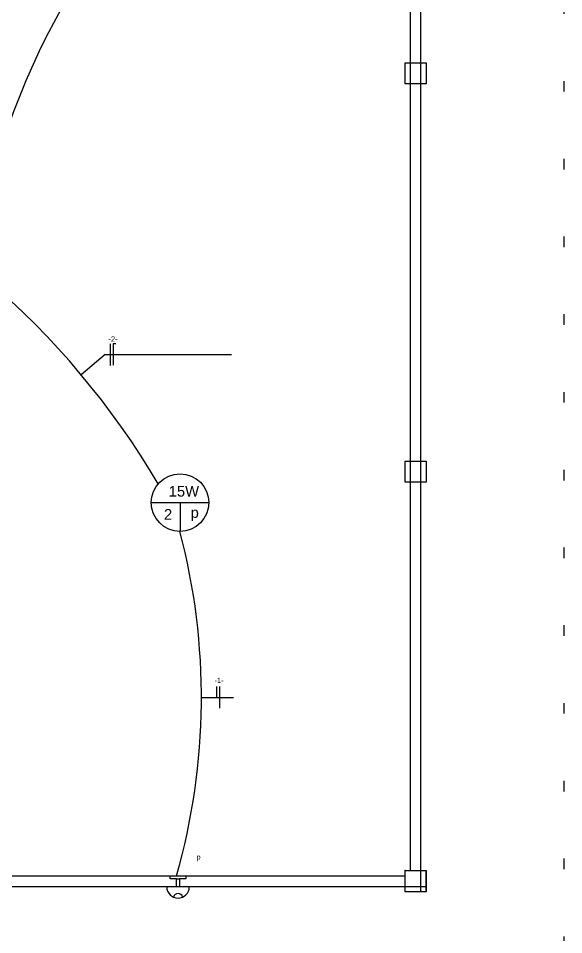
# Model space of a CAD drawing. Header units: millimetres. Extents: x 1264 to 2548, y 2013 to 4063.
# Drawn here: x 1282.6 to 1287.76, y 2020.99 to 2029.65 of the extents above; entities that cross this region are included whole.
import ezdxf

# ---------------------------------------------------------------- set-up
doc = ezdxf.new("R2010")
doc.units = ezdxf.units.MM
doc.linetypes.add('PONTO', pattern=[6.35, 0, -6.35])
for name, color, linetype in [('Auxiliar', 254, 'Continuous'), ('Paredes baixas', 251, 'Continuous'), ('Paredes Imaginárias', 254, 'PONTO'), ('Textos', 7, 'Continuous')]:
    doc.layers.add(name, color=color, linetype=linetype)
for name, color, linetype, true_color in [('Condutores', 7, 'Continuous', 0xae9bee), ('Eletrodutos', 7, 'Continuous', 0xff8a8a), ('Interruptores', 7, 'Continuous', 0xffff75), ('Pontos de luz', 7, 'Continuous', 0xffb3ff), ('Quadros', 7, 'Continuous', 0x8fffab)]:
    doc.layers.add(name, color=color, linetype=linetype, true_color=true_color)
doc.styles.get("Standard").update_dxf_attribs({"font": 'arial.ttf'})

# ---------------------------------------------------------------- blocks, each defined once
blk = doc.blocks.new('NEUTRO')
at = {"layer": 'Eletrodutos'}
for q in [(0, -0.1022), (0.0264, 0.1022)]:
    blk.add_line((0, 0.1022), q, dxfattribs=at)
blk = doc.blocks.new('FASE')
at = {"layer": 'Eletrodutos'}
blk.add_line((0, 0.1022), (0, -0.1022), dxfattribs=at)
blk = doc.blocks.new('RETORNO')
at = {"layer": 'Eletrodutos'}
blk.add_line((0, 0.0511), (0, -0.0511), dxfattribs=at)

msp = doc.modelspace()

# ---------------------------------------------------------------- hatches: boundary and pattern name
at = {"layer": 'Paredes baixas'}
h = msp.add_hatch(dxfattribs=at)
h.set_pattern_fill('ANGLE', color=256)
h.set_pattern_definition([(0, (0, 0), (0, 6.985), [5.08, -1.905]), (90, (0, 0), (-6.985, 4e-16), [5.08, -1.905])])
h.paths.add_polyline_path([(1286.4626, 2021.5961), (1286.2626, 2021.5961), (1286.2626, 2021.3961), (1286.4626, 2021.3961)])
h.paths.add_polyline_path([(1286.4626, 2025.4661), (1286.2626, 2025.4661), (1286.2626, 2025.2661), (1286.4626, 2025.2661)])
h.paths.add_polyline_path([(1286.4626, 2029.2313), (1286.2626, 2029.2313), (1286.2626, 2029.0313), (1286.4626, 2029.0313)])
h.paths.add_polyline_path([(1286.4626, 2033.2347), (1286.2626, 2033.2347), (1286.2626, 2033.0347), (1286.4626, 2033.0347)])
at = {"layer": 'Quadros'}
h = msp.add_hatch(dxfattribs=at)
h.set_pattern_fill('ANGLE', color=256)
h.set_pattern_definition([(0, (1.067, -0.389), (0, 6.985), [5.08, -1.905]), (90, (1.067, -0.389), (-6.985, 4e-16), [5.08, -1.905])])
h.paths.add_polyline_path([(1280.1296, 2018.2074), (1279.9296, 2018.2074), (1279.9296, 2018.0074), (1280.1296, 2018.0074)])
h.paths.add_polyline_path([(1274.3296, 2018.2074), (1274.1296, 2018.2074), (1274.1296, 2018.0074), (1274.3296, 2018.0074)])
h.paths.add_polyline_path([(1287.5296, 2021.2074), (1287.3296, 2021.2074), (1287.3296, 2021.0074), (1287.5296, 2021.0074)])

# ---------------------------------------------------------------- linework, layer by layer
at = {"layer": 'Auxiliar'}
msp.add_line((1286.4626, 2021.3961), (1286.4626, 2021.5961), dxfattribs=at)
msp.add_point((1286.2626, 2021.5961), dxfattribs=at)
msp.add_point((1286.2626, 2021.5961), dxfattribs=at)
at = {"layer": 'Condutores'}
for p, q in [((1283.4238, 2026.473), (1283.1974, 2026.2832)), ((1283.4238, 2026.473), (1284.6218, 2026.473)), ((1284.3357, 2023.2322), (1284.6386, 2023.2322))]:
    msp.add_line(p, q, dxfattribs=at)
at = {"layer": 'Eletrodutos'}
for centre, radius, start, end in [((1288.9234, 2026.4093), 6.7876, 136.54429, 163.85903), ((1277.3104, 2021.3493), 7.6811, 30.52833, 68.50478), ((1278.1767, 2023.2322), 6.159, 344.11189, 14.76806)]:
    msp.add_arc(centre, radius, start, end, dxfattribs=at)
at = {"layer": 'Interruptores'}
for p, q in [((1284.0994, 2021.5461), (1284.1294, 2021.5461)), ((1284.0994, 2021.5163), (1284.1294, 2021.5163))]:
    msp.add_line(p, q, dxfattribs=at)
for points in [[(1284.0994, 2021.4416), (1284.0994, 2021.5163), (1284.0408, 2021.5163), (1284.0408, 2021.5463), (1284.0994, 2021.5463)], [(1284.1294, 2021.5463), (1284.188, 2021.5463), (1284.188, 2021.5163), (1284.1294, 2021.5163), (1284.1294, 2021.4416)]]:
    msp.add_lwpolyline(points, dxfattribs=at)
msp.add_lwpolyline([(1284.0078, 2021.4416, 1), (1284.221, 2021.4416)], format="xyb", close=True, dxfattribs=at)
msp.add_arc((1284.1144, 2021.3351), 0.0446, 12.07775, 167.92225, dxfattribs=at)
at = {"layer": 'Paredes baixas'}
for p, q in [((1286.3126, 2021.5961), (1286.3126, 2036.8664)), ((1286.4126, 2021.3961), (1286.4126, 2035.6738)), ((1282.0626, 2021.5461), (1286.2626, 2021.5461)), ((1282.0626, 2021.4461), (1286.4626, 2021.4461))]:
    msp.add_line(p, q, dxfattribs=at)
for points in [[(1286.2626, 2029.2313), (1286.4626, 2029.2313), (1286.4626, 2029.0313), (1286.2626, 2029.0313)], [(1286.2626, 2025.4661), (1286.4626, 2025.4661), (1286.4626, 2025.2661), (1286.2626, 2025.2661)], [(1286.2626, 2021.5961), (1286.4626, 2021.5961), (1286.4626, 2021.3961), (1286.2626, 2021.3961)]]:
    msp.add_lwpolyline(points, close=True, dxfattribs=at)
at = {"layer": 'Paredes Imaginárias', "ltscale": 0.1}
msp.add_line((1287.7628, 2037.1441), (1287.7628, 2012.8848), dxfattribs=at)
at = {"layer": 'Pontos de luz'}
for p, q in [((1283.8616, 2025.0743), (1284.4059, 2025.0743)), ((1284.1337, 2025.0743), (1284.1337, 2024.8022))]:
    msp.add_line(p, q, dxfattribs=at)
msp.add_circle((1284.1337, 2025.0743), 0.2721, dxfattribs=at)

# ---------------------------------------------------------------- block references
at = {"layer": 'Eletrodutos'}
for name, p in [('FASE', (1283.473, 2026.473)), ('NEUTRO', (1283.5007, 2026.4748)), ('RETORNO', (1284.4794, 2023.2833)), ('FASE', (1284.5071, 2023.2322))]:
    msp.add_blockref(name, p, dxfattribs=at)

# ---------------------------------------------------------------- texts
at = {"layer": 'Textos', "attachment_point": 1}
for s, width, heights, insert, char_height in [('\\pxi-3,l4,t4;-2-', 0.168959, [0.0666], (1283.4067, 2026.6442), 0.05), ('\\pxi-3,l4,t4;15W', 0.168959, [0.0666], (1283.9263, 2025.231), 0.1), ('\\pxi-3,l4,t4;2', 0.168959, [0.0666], (1283.8815, 2025.0125), 0.1), ('\\pxi-3,l4,t4;p', 0.146269, [0.0259], (1284.1337, 2025.0301), 0.1), ('\\pxi-3,l4,t4;-1-', 0.168959, [0.0666], (1284.4096, 2023.4192), 0.05), ('\\pxi-3,l4,t4;p', 0.146269, [0.0259], (1284.2388, 2021.7484), 0.05)]:
    msp.add_mtext_dynamic_manual_height_columns(s, width=width, gutter_width=12.5, heights=heights, dxfattribs=dict(at, insert=insert, char_height=char_height))

doc.saveas('drawing.dxf')
